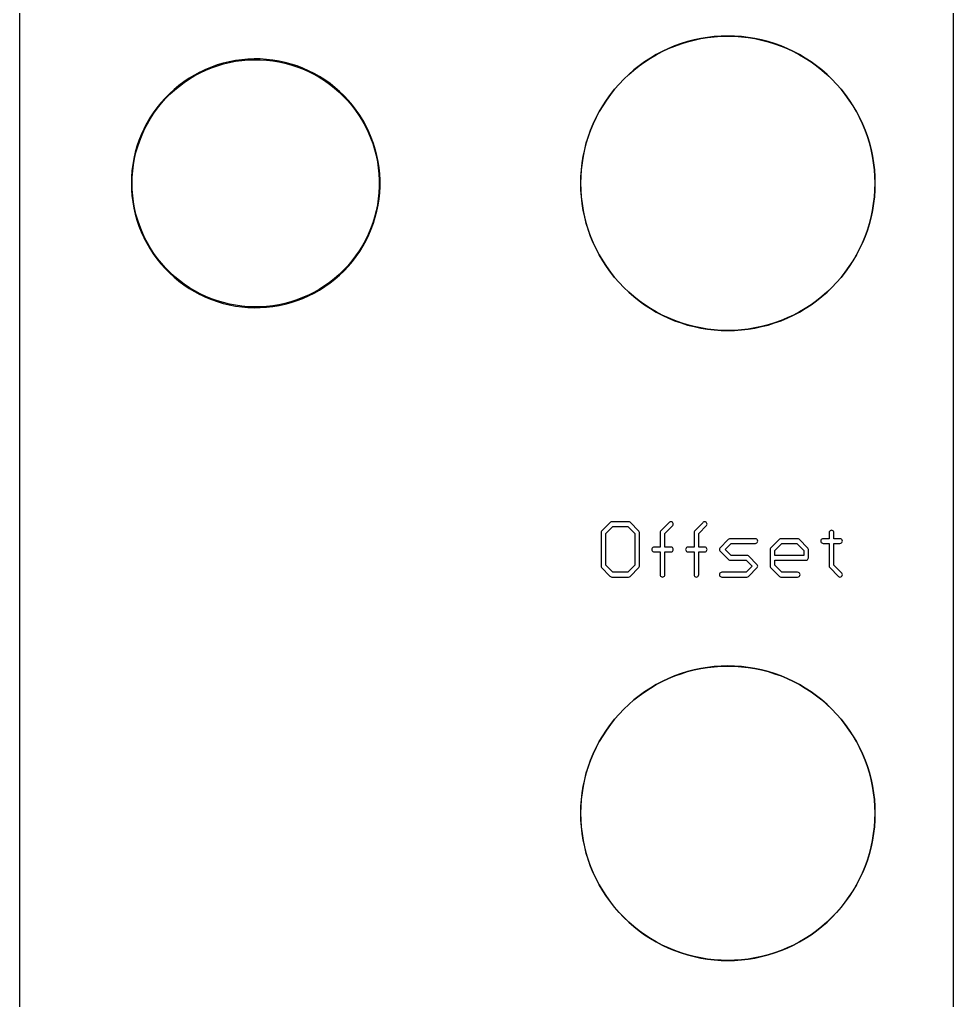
# Model space of a CAD drawing. Extents: x 1 to 31, y 9 to 138.
# Drawn here: x 1.27 to 31.41, y 70.1 to 101.73 of the extents above; entities that cross this region are included whole.
import ezdxf

# ---------------------------------------------------------------- set-up
doc = ezdxf.new("R2010")
doc.units = 0

msp = doc.modelspace()

# ---------------------------------------------------------------- linework, layer by layer
at = {"color": 5, "true_color": 0x0000ff}
msp.add_polyline3d([(31.40963, 9.25322, 0), (31.40963, 137.75436, 0), (1.27, 137.75436, 0), (1.27, 9.25322, 0), (31.40963, 9.25322, 0)], close=True, dxfattribs=at)
at = {"color": 34, "true_color": 0x008000}
for points in [[(1.27, 9.25322, 0), (31.40964, 9.25322, 0), (31.40964, 137.75436, 0), (1.27, 137.75436, 0), (1.27, 9.25322, 0)], [(23.91156, 101.19995, 0), (23.69057, 101.18471, 0), (23.47468, 101.15931, 0), (23.47428, 101.15924, 0), (23.25625, 101.12375, 0), (23.25624, 101.12375, 0), (23.25584, 101.12368, 0), (23.04248, 101.07796, 0), (22.82912, 101.02462, 0), (22.62084, 100.95858, 0), (22.41256, 100.88492, 0), (22.2119, 100.8011, 0), (22.01124, 100.70712, 0), (22.01089, 100.70694, 0), (21.81785, 100.60534, 0), (21.62989, 100.49358, 0), (21.44447, 100.3742, 0), (21.26667, 100.24466, 0), (21.09395, 100.11004, 0), (20.92885, 99.96526, 0), (20.77137, 99.81286, 0), (20.77109, 99.81258, 0), (20.61869, 99.6551, 0), (20.47391, 99.49, 0), (20.33928, 99.31728, 0), (20.20975, 99.13948, 0), (20.09037, 98.95406, 0), (19.97861, 98.7661, 0), (19.97843, 98.76575, 0), (19.877, 98.57306, 0), (19.87683, 98.57271, 0), (19.78285, 98.37205, 0), (19.69903, 98.17139, 0), (19.62537, 97.96311, 0), (19.55933, 97.75483, 0), (19.50599, 97.54147, 0), (19.46027, 97.32811, 0), (19.4602, 97.32771, 0), (19.4602, 97.3277, 0), (19.42471, 97.10967, 0), (19.42465, 97.10928, 0), (19.39924, 96.89338, 0), (19.384, 96.6724, 0), (19.37892, 96.45396, 0), (19.384, 96.23552, 0), (19.39924, 96.01454, 0), (19.42465, 95.79864, 0), (19.42471, 95.79824, 0), (19.46027, 95.5798, 0), (19.50599, 95.36644, 0), (19.55933, 95.15308, 0), (19.62537, 94.9448, 0), (19.69903, 94.73652, 0), (19.78285, 94.53586, 0), (19.87683, 94.3352, 0), (19.877, 94.33485, 0), (19.97861, 94.14181, 0), (20.09037, 93.95385, 0), (20.20975, 93.76843, 0), (20.33928, 93.59063, 0), (20.47391, 93.41791, 0), (20.61869, 93.25281, 0), (20.77109, 93.09533, 0), (20.77137, 93.09505, 0), (20.92885, 92.94265, 0), (21.09395, 92.79787, 0), (21.26667, 92.66325, 0), (21.44447, 92.53371, 0), (21.62989, 92.41433, 0), (21.81785, 92.30257, 0), (22.01089, 92.20097, 0), (22.01124, 92.20079, 0), (22.2119, 92.10681, 0), (22.41256, 92.02299, 0), (22.62084, 91.94933, 0), (22.82912, 91.88329, 0), (23.04248, 91.82995, 0), (23.25584, 91.78423, 0), (23.25624, 91.78416, 0), (23.25625, 91.78416, 0), (23.47428, 91.74867, 0), (23.47468, 91.7486, 0), (23.69057, 91.72321, 0), (23.91156, 91.70796, 0), (24.13, 91.70288, 0), (24.34844, 91.70796, 0), (24.56942, 91.72321, 0), (24.78532, 91.7486, 0), (24.78571, 91.74867, 0), (25.00374, 91.78416, 0), (25.00376, 91.78416, 0), (25.00415, 91.78423, 0), (25.21751, 91.82995, 0), (25.43087, 91.88329, 0), (25.63915, 91.94933, 0), (25.84743, 92.02299, 0), (26.04809, 92.10681, 0), (26.24875, 92.20079, 0), (26.2491, 92.20097, 0), (26.44214, 92.30257, 0), (26.6301, 92.41433, 0), (26.81552, 92.53371, 0), (26.99332, 92.66325, 0), (27.16604, 92.79787, 0), (27.33114, 92.94265, 0), (27.48862, 93.09505, 0), (27.4889, 93.09533, 0), (27.6413, 93.25281, 0), (27.78608, 93.41791, 0), (27.9207, 93.59063, 0), (28.05024, 93.76843, 0), (28.16962, 93.95385, 0), (28.28138, 94.14181, 0), (28.38298, 94.33485, 0), (28.38316, 94.3352, 0), (28.47714, 94.53586, 0), (28.56096, 94.73652, 0), (28.63462, 94.9448, 0), (28.70066, 95.15308, 0), (28.754, 95.36644, 0), (28.79972, 95.5798, 0), (28.83528, 95.79824, 0), (28.83535, 95.79864, 0), (28.86075, 96.01454, 0), (28.87599, 96.23552, 0), (28.88107, 96.45396, 0), (28.87599, 96.6724, 0), (28.86075, 96.89338, 0), (28.83535, 97.10928, 0), (28.83528, 97.10967, 0), (28.79979, 97.3277, 0), (28.79979, 97.32771, 0), (28.79972, 97.32811, 0), (28.754, 97.54147, 0), (28.70066, 97.75483, 0), (28.63462, 97.96311, 0), (28.56096, 98.17139, 0), (28.47714, 98.37205, 0), (28.38316, 98.57271, 0), (28.38298, 98.57306, 0), (28.28156, 98.76575, 0), (28.28138, 98.7661, 0), (28.16962, 98.95406, 0), (28.05024, 99.13948, 0), (27.9207, 99.31728, 0), (27.78608, 99.49, 0), (27.6413, 99.6551, 0), (27.4889, 99.81258, 0), (27.48862, 99.81286, 0), (27.33114, 99.96526, 0), (27.16604, 100.11004, 0), (26.99332, 100.24466, 0), (26.81552, 100.3742, 0), (26.6301, 100.49358, 0), (26.44214, 100.60534, 0), (26.2491, 100.70694, 0), (26.24875, 100.70712, 0), (26.04809, 100.8011, 0), (25.84743, 100.88492, 0), (25.63915, 100.95858, 0), (25.43087, 101.02462, 0), (25.21751, 101.07796, 0), (25.00415, 101.12368, 0), (25.00376, 101.12375, 0), (25.00374, 101.12375, 0), (24.78571, 101.15924, 0), (24.78532, 101.15931, 0), (24.56942, 101.18471, 0), (24.34844, 101.19995, 0), (24.13, 101.20503, 0), (23.91156, 101.19995, 0)], [(24.56942, 91.72575, 0), (24.34844, 91.71051, 0), (24.13, 91.70543, 0), (23.91156, 91.71051, 0), (23.69057, 91.72575, 0), (23.47468, 91.75115, 0), (23.47466, 91.75115, 0), (23.25663, 91.78664, 0), (23.04327, 91.83236, 0), (22.82991, 91.8857, 0), (22.62163, 91.95174, 0), (22.41335, 92.0254, 0), (22.21269, 92.10922, 0), (22.0121, 92.20317, 0), (21.81934, 92.30462, 0), (21.63138, 92.41638, 0), (21.44596, 92.53576, 0), (21.26816, 92.6653, 0), (21.09544, 92.79992, 0), (20.93034, 92.9447, 0), (20.773, 93.09696, 0), (20.62074, 93.2543, 0), (20.47596, 93.4194, 0), (20.34134, 93.59212, 0), (20.2118, 93.76992, 0), (20.09242, 93.95534, 0), (19.98066, 94.1433, 0), (19.87924, 94.33599, 0), (19.78526, 94.53665, 0), (19.70144, 94.73731, 0), (19.62778, 94.94559, 0), (19.56174, 95.15387, 0), (19.5084, 95.36723, 0), (19.46268, 95.58059, 0), (19.42719, 95.79862, 0), (19.42719, 95.79864, 0), (19.40178, 96.01454, 0), (19.38655, 96.23552, 0), (19.38147, 96.45396, 0), (19.38655, 96.6724, 0), (19.40178, 96.89338, 0), (19.42719, 97.10928, 0), (19.42718, 97.10932, 0), (19.46268, 97.32732, 0), (19.5084, 97.54068, 0), (19.56174, 97.75404, 0), (19.62778, 97.96232, 0), (19.70144, 98.1706, 0), (19.78526, 98.37126, 0), (19.87921, 98.57185, 0), (19.98066, 98.76461, 0), (20.09242, 98.95257, 0), (20.2118, 99.13799, 0), (20.34134, 99.31579, 0), (20.47596, 99.48851, 0), (20.62074, 99.65361, 0), (20.773, 99.81095, 0), (20.93034, 99.96321, 0), (21.09544, 100.10799, 0), (21.26816, 100.24261, 0), (21.44596, 100.37215, 0), (21.63138, 100.49153, 0), (21.81934, 100.60329, 0), (22.0121, 100.70474, 0), (22.21269, 100.79869, 0), (22.41335, 100.88251, 0), (22.62163, 100.95617, 0), (22.82991, 101.02221, 0), (23.04327, 101.07555, 0), (23.25663, 101.12127, 0), (23.47476, 101.15678, 0), (23.69057, 101.18216, 0), (23.91156, 101.19741, 0), (24.13, 101.20248, 0), (24.34844, 101.19741, 0), (24.56942, 101.18216, 0), (24.78521, 101.15678, 0), (25.00336, 101.12127, 0), (25.21672, 101.07555, 0), (25.43008, 101.02221, 0), (25.63836, 100.95617, 0), (25.84664, 100.88251, 0), (26.0473, 100.79869, 0), (26.24789, 100.70474, 0), (26.44065, 100.60329, 0), (26.62861, 100.49153, 0), (26.81403, 100.37215, 0), (26.99183, 100.24261, 0), (27.16455, 100.10799, 0), (27.32965, 99.96321, 0), (27.48699, 99.81095, 0), (27.63925, 99.65361, 0), (27.78403, 99.48851, 0), (27.91865, 99.31579, 0), (28.04819, 99.13799, 0), (28.16757, 98.95257, 0), (28.27933, 98.76461, 0), (28.38078, 98.57185, 0), (28.47473, 98.37126, 0), (28.55855, 98.1706, 0), (28.63221, 97.96232, 0), (28.69825, 97.75404, 0), (28.75159, 97.54068, 0), (28.79731, 97.32732, 0), (28.8328, 97.10928, 0), (28.85821, 96.89338, 0), (28.87345, 96.6724, 0), (28.87853, 96.45396, 0), (28.87345, 96.23552, 0), (28.85821, 96.01454, 0), (28.8328, 95.79864, 0), (28.8328, 95.79862, 0), (28.79731, 95.58059, 0), (28.75159, 95.36723, 0), (28.69825, 95.15387, 0), (28.63221, 94.94559, 0), (28.55855, 94.73731, 0), (28.47473, 94.53665, 0), (28.38075, 94.33599, 0), (28.27933, 94.1433, 0), (28.16757, 93.95534, 0), (28.04819, 93.76992, 0), (27.91865, 93.59212, 0), (27.78403, 93.4194, 0), (27.63925, 93.2543, 0), (27.48699, 93.09696, 0), (27.32965, 92.9447, 0), (27.16455, 92.79992, 0), (26.99183, 92.6653, 0), (26.81403, 92.53576, 0), (26.62861, 92.41638, 0), (26.44065, 92.30462, 0), (26.24789, 92.20317, 0), (26.0473, 92.10922, 0), (25.84664, 92.0254, 0), (25.63836, 91.95174, 0), (25.43008, 91.8857, 0), (25.21672, 91.83236, 0), (25.00336, 91.78664, 0), (24.78533, 91.75115, 0), (24.78532, 91.75115, 0), (24.56942, 91.72575, 0)], [(8.63852, 100.45953, 0), (8.43788, 100.44175, 0), (8.23976, 100.41381, 0), (8.23583, 100.41319, 0), (8.03771, 100.37509, 0), (7.84213, 100.32683, 0), (7.64909, 100.27095, 0), (7.46113, 100.20491, 0), (7.27317, 100.12871, 0), (7.09283, 100.04235, 0), (7.08929, 100.04055, 0), (6.91149, 99.94657, 0), (6.73877, 99.84243, 0), (6.57113, 99.73067, 0), (6.41111, 99.60875, 0), (6.25617, 99.48175, 0), (6.10631, 99.34459, 0), (6.1035, 99.34178, 0), (5.9638, 99.19954, 0), (5.82918, 99.04968, 0), (5.70218, 98.8922, 0), (5.58534, 98.72964, 0), (5.47612, 98.562, 0), (5.37452, 98.38928, 0), (5.28054, 98.20894, 0), (5.27874, 98.2054, 0), (5.19746, 98.02252, 0), (5.12126, 97.8371, 0), (5.05776, 97.6466, 0), (5.00188, 97.45356, 0), (4.9587, 97.25798, 0), (4.92314, 97.05986, 0), (4.92251, 97.05594, 0), (4.89712, 96.85528, 0), (4.88188, 96.65462, 0), (4.8768, 96.45396, 0), (4.88188, 96.2533, 0), (4.89712, 96.05264, 0), (4.92251, 95.85197, 0), (4.92314, 95.84805, 0), (4.9587, 95.64993, 0), (5.00188, 95.45435, 0), (5.05776, 95.26131, 0), (5.12126, 95.07081, 0), (5.19746, 94.88539, 0), (5.27874, 94.70251, 0), (5.28054, 94.69897, 0), (5.37452, 94.51863, 0), (5.47612, 94.34591, 0), (5.58534, 94.17827, 0), (5.70218, 94.01571, 0), (5.82918, 93.85823, 0), (5.9638, 93.70837, 0), (6.1035, 93.56613, 0), (6.10631, 93.56332, 0), (6.25617, 93.42616, 0), (6.41111, 93.29916, 0), (6.57113, 93.17724, 0), (6.73877, 93.06548, 0), (6.91149, 92.96134, 0), (7.08929, 92.86736, 0), (7.09283, 92.86556, 0), (7.27317, 92.7792, 0), (7.46113, 92.703, 0), (7.64909, 92.63696, 0), (7.84213, 92.58108, 0), (8.03771, 92.53282, 0), (8.23583, 92.49472, 0), (8.23976, 92.4941, 0), (8.43788, 92.46615, 0), (8.63852, 92.44838, 0), (8.83919, 92.44076, 0), (9.03985, 92.4433, 0), (9.24052, 92.45599, 0), (9.44117, 92.47886, 0), (9.4451, 92.47948, 0), (9.64322, 92.5125, 0), (9.8388, 92.55568, 0), (10.03438, 92.60648, 0), (10.22488, 92.66998, 0), (10.41283, 92.7411, 0), (10.59826, 92.82238, 0), (10.77606, 92.91128, 0), (10.7796, 92.91308, 0), (10.95486, 93.01214, 0), (11.12504, 93.12136, 0), (11.29014, 93.2382, 0), (11.44762, 93.36012, 0), (11.60002, 93.4922, 0), (11.7448, 93.6319, 0), (11.74761, 93.63471, 0), (11.88477, 93.78203, 0), (12.01431, 93.93443, 0), (12.13623, 94.09445, 0), (12.25053, 94.25955, 0), (12.35721, 94.43227, 0), (12.45373, 94.60753, 0), (12.45553, 94.61107, 0), (12.54189, 94.79141, 0), (12.62063, 94.97683, 0), (12.69175, 95.16733, 0), (12.75017, 95.35783, 0), (12.80097, 95.55341, 0), (12.84161, 95.74899, 0), (12.84224, 95.75291, 0), (12.87272, 95.95357, 0), (12.89304, 96.1517, 0), (12.90319, 96.35235, 0), (12.90319, 96.55556, 0), (12.89304, 96.75622, 0), (12.87272, 96.95433, 0), (12.84224, 97.155, 0), (12.84161, 97.15892, 0), (12.80097, 97.3545, 0), (12.75017, 97.55008, 0), (12.69175, 97.74058, 0), (12.62063, 97.93108, 0), (12.54189, 98.1165, 0), (12.45553, 98.29684, 0), (12.45373, 98.30038, 0), (12.35721, 98.47564, 0), (12.25053, 98.64836, 0), (12.13623, 98.81346, 0), (12.01431, 98.97348, 0), (11.88477, 99.12588, 0), (11.74761, 99.2732, 0), (11.7448, 99.27601, 0), (11.60002, 99.41571, 0), (11.44762, 99.54779, 0), (11.29014, 99.66971, 0), (11.12504, 99.78655, 0), (10.95486, 99.89577, 0), (10.7796, 99.99483, 0), (10.77606, 99.99663, 0), (10.59826, 100.08553, 0), (10.41283, 100.16681, 0), (10.22488, 100.23793, 0), (10.03438, 100.30143, 0), (9.8388, 100.35223, 0), (9.64322, 100.39541, 0), (9.4451, 100.42843, 0), (9.44117, 100.42905, 0), (9.24052, 100.45191, 0), (9.03985, 100.46462, 0), (8.83919, 100.46716, 0), (8.63852, 100.45953, 0)], [(9.24052, 92.48139, 0), (9.03985, 92.4687, 0), (8.83919, 92.46615, 0), (8.63852, 92.47378, 0), (8.43788, 92.49155, 0), (8.24218, 92.51916, 0), (8.04556, 92.55697, 0), (7.84998, 92.60523, 0), (7.65694, 92.66111, 0), (7.46898, 92.72715, 0), (7.28102, 92.80335, 0), (7.10211, 92.88902, 0), (6.92642, 92.98189, 0), (6.7537, 93.08603, 0), (6.58606, 93.19779, 0), (6.42604, 93.31971, 0), (6.2711, 93.44671, 0), (6.12174, 93.58342, 0), (5.98435, 93.7233, 0), (5.84973, 93.87316, 0), (5.72273, 94.03064, 0), (5.60589, 94.1932, 0), (5.49667, 94.36084, 0), (5.39507, 94.53356, 0), (5.30263, 94.71094, 0), (5.22161, 94.89324, 0), (5.14541, 95.07866, 0), (5.0819, 95.26916, 0), (5.02603, 95.4622, 0), (4.98285, 95.65778, 0), (4.94774, 95.8534, 0), (4.92251, 96.05264, 0), (4.90728, 96.2533, 0), (4.90219, 96.45396, 0), (4.90728, 96.65462, 0), (4.92251, 96.85528, 0), (4.94774, 97.05451, 0), (4.98285, 97.25013, 0), (5.02603, 97.44571, 0), (5.0819, 97.63875, 0), (5.14541, 97.82925, 0), (5.22161, 98.01467, 0), (5.30263, 98.19697, 0), (5.39507, 98.37435, 0), (5.49667, 98.54707, 0), (5.60589, 98.71471, 0), (5.72273, 98.87727, 0), (5.84973, 99.03475, 0), (5.98435, 99.18461, 0), (6.12174, 99.32449, 0), (6.2711, 99.4612, 0), (6.42604, 99.5882, 0), (6.58606, 99.71012, 0), (6.7537, 99.82188, 0), (6.92642, 99.92602, 0), (7.10211, 100.01889, 0), (7.28102, 100.10456, 0), (7.46898, 100.18076, 0), (7.65694, 100.2468, 0), (7.84998, 100.30268, 0), (8.04556, 100.35094, 0), (8.24237, 100.38879, 0), (8.43788, 100.41636, 0), (8.63852, 100.43414, 0), (8.83919, 100.44176, 0), (9.03985, 100.43922, 0), (9.24052, 100.42652, 0), (9.44073, 100.4037, 0), (9.63537, 100.37126, 0), (9.83095, 100.32808, 0), (10.02652, 100.27728, 0), (10.21702, 100.21378, 0), (10.40499, 100.14266, 0), (10.59041, 100.06138, 0), (10.76513, 99.97402, 0), (10.93993, 99.87522, 0), (11.11011, 99.766, 0), (11.27521, 99.64916, 0), (11.43269, 99.52724, 0), (11.58509, 99.39516, 0), (11.72796, 99.2573, 0), (11.86422, 99.11095, 0), (11.99376, 98.95855, 0), (12.11568, 98.79853, 0), (12.22998, 98.63343, 0), (12.33666, 98.46071, 0), (12.43238, 98.28691, 0), (12.51774, 98.10865, 0), (12.59648, 97.92323, 0), (12.6676, 97.73273, 0), (12.72602, 97.54223, 0), (12.77682, 97.34665, 0), (12.81737, 97.15149, 0), (12.84731, 96.95433, 0), (12.86763, 96.75622, 0), (12.87779, 96.55556, 0), (12.87779, 96.35235, 0), (12.86763, 96.1517, 0), (12.84731, 95.95357, 0), (12.81737, 95.75642, 0), (12.77682, 95.56126, 0), (12.72602, 95.36568, 0), (12.6676, 95.17518, 0), (12.59648, 94.98468, 0), (12.51774, 94.79926, 0), (12.43238, 94.621, 0), (12.33666, 94.4472, 0), (12.22998, 94.27448, 0), (12.11568, 94.10938, 0), (11.99376, 93.94936, 0), (11.86422, 93.79696, 0), (11.72796, 93.65061, 0), (11.58509, 93.51275, 0), (11.43269, 93.38067, 0), (11.27521, 93.25875, 0), (11.11011, 93.14191, 0), (10.93993, 93.03269, 0), (10.76513, 92.93389, 0), (10.59041, 92.84653, 0), (10.40499, 92.76525, 0), (10.21702, 92.69413, 0), (10.02652, 92.63063, 0), (9.83095, 92.57983, 0), (9.63537, 92.53665, 0), (9.44054, 92.50418, 0), (9.24052, 92.48139, 0)], [(21.26048, 84.05715, 0), (21.27131, 84.07839, 0), (21.27504, 84.10194, 0), (21.27504, 85.18652, 0), (21.27131, 85.21006, 0), (21.26048, 85.2313, 0), (20.97184, 85.51994, 0), (20.9506, 85.53077, 0), (20.92705, 85.5345, 0), (20.38348, 85.5345, 0), (20.35995, 85.53077, 0), (20.33871, 85.51994, 0), (20.32185, 85.50308, 0), (20.05261, 85.2313, 0), (20.04178, 85.21006, 0), (20.03806, 85.18652, 0), (20.03806, 84.10194, 0), (20.04178, 84.07839, 0), (20.05261, 84.05715, 0), (20.32185, 83.78537, 0), (20.33871, 83.76851, 0), (20.35995, 83.75767, 0), (20.38348, 83.75395, 0), (20.92705, 83.75395, 0), (20.9506, 83.75767, 0), (20.97184, 83.76851, 0), (21.26048, 84.05715, 0)], [(22.0218, 83.75395, 0), (22.04534, 83.75767, 0), (22.06658, 83.76851, 0), (22.08344, 83.78537, 0), (22.09427, 83.80661, 0), (22.098, 83.83015, 0), (22.098, 84.56675, 0), (22.29358, 84.56675, 0), (22.31712, 84.57048, 0), (22.33836, 84.58131, 0), (22.35522, 84.59817, 0), (22.36605, 84.61941, 0), (22.36978, 84.64295, 0), (22.36605, 84.6665, 0), (22.35522, 84.68774, 0), (22.33836, 84.7046, 0), (22.31712, 84.71543, 0), (22.29358, 84.71915, 0), (22.098, 84.71915, 0), (22.098, 85.15629, 0), (22.35522, 85.41351, 0), (22.36605, 85.43475, 0), (22.36978, 85.4583, 0), (22.36605, 85.48184, 0), (22.35522, 85.50308, 0), (22.33836, 85.51994, 0), (22.31712, 85.53077, 0), (22.29358, 85.5345, 0), (22.27003, 85.53077, 0), (22.24879, 85.51994, 0), (21.96015, 85.2313, 0), (21.94932, 85.21006, 0), (21.9456, 85.18652, 0), (21.9456, 84.71915, 0), (21.75002, 84.71915, 0), (21.72647, 84.71543, 0), (21.70523, 84.7046, 0), (21.68837, 84.68774, 0), (21.67754, 84.6665, 0), (21.67382, 84.64295, 0), (21.67754, 84.61941, 0), (21.68837, 84.59817, 0), (21.70523, 84.58131, 0), (21.72647, 84.57048, 0), (21.75002, 84.56675, 0), (21.9456, 84.56675, 0), (21.9456, 83.83015, 0), (21.94932, 83.80661, 0), (21.96015, 83.78537, 0), (21.97701, 83.76851, 0), (21.99825, 83.75767, 0), (22.0218, 83.75395, 0)], [(23.114, 83.75395, 0), (23.13754, 83.75767, 0), (23.15878, 83.76851, 0), (23.17564, 83.78537, 0), (23.18647, 83.80661, 0), (23.1902, 83.83015, 0), (23.1902, 84.56675, 0), (23.38323, 84.56675, 0), (23.40678, 84.57048, 0), (23.42802, 84.58131, 0), (23.44488, 84.59817, 0), (23.45571, 84.61941, 0), (23.45943, 84.64295, 0), (23.45571, 84.6665, 0), (23.44488, 84.68774, 0), (23.42802, 84.7046, 0), (23.40678, 84.71543, 0), (23.38323, 84.71915, 0), (23.1902, 84.71915, 0), (23.1902, 85.15643, 0), (23.44488, 85.41351, 0), (23.45571, 85.43475, 0), (23.45943, 85.4583, 0), (23.45571, 85.48184, 0), (23.44488, 85.50308, 0), (23.42802, 85.51994, 0), (23.40678, 85.53077, 0), (23.38323, 85.5345, 0), (23.35969, 85.53077, 0), (23.33845, 85.51994, 0), (23.32159, 85.50308, 0), (23.05235, 85.2313, 0), (23.04152, 85.21006, 0), (23.0378, 85.18652, 0), (23.0378, 84.71915, 0), (22.84221, 84.71915, 0), (22.81867, 84.71543, 0), (22.79743, 84.7046, 0), (22.78057, 84.68774, 0), (22.76974, 84.6665, 0), (22.76601, 84.64295, 0), (22.76974, 84.61941, 0), (22.78057, 84.59817, 0), (22.79743, 84.58131, 0), (22.81867, 84.57048, 0), (22.84221, 84.56675, 0), (23.0378, 84.56675, 0), (23.0378, 83.83015, 0), (23.04152, 83.80661, 0), (23.05235, 83.78537, 0), (23.06921, 83.76851, 0), (23.09045, 83.75767, 0), (23.114, 83.75395, 0)], [(20.89684, 83.90636, 0), (20.41399, 83.90636, 0), (20.19046, 84.13201, 0), (20.19046, 85.15644, 0), (20.41401, 85.3821, 0), (20.89682, 85.3821, 0), (21.12264, 85.15628, 0), (21.12264, 84.13217, 0), (20.89684, 83.90636, 0)], [(27.70471, 83.76851, 0), (27.72595, 83.75767, 0), (27.74949, 83.75395, 0), (27.77304, 83.75767, 0), (27.79428, 83.76851, 0), (27.81114, 83.78537, 0), (27.82197, 83.80661, 0), (27.82569, 83.83015, 0), (27.82197, 83.8537, 0), (27.81114, 83.87493, 0), (27.55392, 84.13216, 0), (27.55392, 84.83854, 0), (27.74949, 84.83854, 0), (27.77304, 84.84226, 0), (27.79428, 84.85309, 0), (27.81114, 84.86995, 0), (27.82197, 84.89119, 0), (27.82569, 84.91474, 0), (27.82197, 84.93828, 0), (27.81114, 84.95952, 0), (27.79428, 84.97638, 0), (27.77304, 84.98721, 0), (27.74949, 84.99094, 0), (27.55392, 84.99094, 0), (27.55392, 85.18652, 0), (27.55019, 85.21006, 0), (27.53936, 85.2313, 0), (27.5225, 85.24816, 0), (27.50126, 85.25899, 0), (27.47772, 85.26272, 0), (27.45417, 85.25899, 0), (27.43293, 85.24816, 0), (27.41607, 85.2313, 0), (27.40524, 85.21006, 0), (27.40152, 85.18652, 0), (27.40152, 84.99094, 0), (27.20848, 84.99094, 0), (27.18493, 84.98721, 0), (27.16369, 84.97638, 0), (27.14683, 84.95952, 0), (27.136, 84.93828, 0), (27.13228, 84.91474, 0), (27.136, 84.89119, 0), (27.14683, 84.86995, 0), (27.16369, 84.85309, 0), (27.18493, 84.84226, 0), (27.20848, 84.83854, 0), (27.40152, 84.83854, 0), (27.40152, 84.10194, 0), (27.40524, 84.07839, 0), (27.41607, 84.05715, 0), (27.70471, 83.76851, 0)], [(25.08064, 84.05715, 0), (25.09147, 84.07839, 0), (25.0952, 84.10194, 0), (25.09147, 84.12548, 0), (25.08064, 84.14672, 0), (24.792, 84.43536, 0), (24.77076, 84.44619, 0), (24.74722, 84.44992, 0), (24.23388, 84.44992, 0), (24.04063, 84.64317, 0), (24.23418, 84.83854, 0), (25.019, 84.83854, 0), (25.04254, 84.84226, 0), (25.06378, 84.85309, 0), (25.08064, 84.86995, 0), (25.09147, 84.89119, 0), (25.0952, 84.91474, 0), (25.09147, 84.93828, 0), (25.08064, 84.95952, 0), (25.06378, 84.97638, 0), (25.04254, 84.98721, 0), (25.019, 84.99094, 0), (24.20366, 84.99094, 0), (24.18011, 84.98721, 0), (24.15887, 84.97638, 0), (24.14201, 84.95952, 0), (23.87277, 84.68774, 0), (23.86194, 84.6665, 0), (23.85822, 84.64295, 0), (23.86194, 84.61941, 0), (23.87277, 84.59817, 0), (24.15887, 84.31207, 0), (24.18011, 84.30124, 0), (24.20366, 84.29752, 0), (24.71698, 84.29752, 0), (24.91257, 84.10193, 0), (24.717, 83.90636, 0), (23.93442, 83.90636, 0), (23.91087, 83.90263, 0), (23.88963, 83.8918, 0), (23.87277, 83.87493, 0), (23.86194, 83.8537, 0), (23.85822, 83.83015, 0), (23.86194, 83.80661, 0), (23.87277, 83.78537, 0), (23.88963, 83.76851, 0), (23.91087, 83.75767, 0), (23.93442, 83.75395, 0), (24.74722, 83.75395, 0), (24.77076, 83.75767, 0), (24.792, 83.76851, 0), (25.08064, 84.05715, 0)], [(26.6783, 84.30124, 0), (26.69954, 84.31207, 0), (26.7164, 84.32893, 0), (26.72723, 84.35017, 0), (26.73096, 84.37372, 0), (26.73096, 84.64295, 0), (26.72723, 84.6665, 0), (26.7164, 84.68774, 0), (26.42776, 84.97638, 0), (26.40652, 84.98721, 0), (26.38297, 84.99094, 0), (25.84196, 84.99094, 0), (25.81841, 84.98721, 0), (25.79717, 84.97638, 0), (25.50853, 84.68774, 0), (25.4977, 84.6665, 0), (25.49397, 84.64295, 0), (25.49397, 84.10194, 0), (25.4977, 84.07839, 0), (25.50853, 84.05715, 0), (25.79717, 83.76851, 0), (25.81841, 83.75767, 0), (25.84196, 83.75395, 0), (26.38297, 83.75395, 0), (26.40652, 83.75767, 0), (26.42776, 83.76851, 0), (26.44462, 83.78537, 0), (26.45545, 83.80661, 0), (26.45917, 83.83015, 0), (26.45545, 83.8537, 0), (26.44462, 83.87493, 0), (26.42776, 83.8918, 0), (26.40652, 83.90263, 0), (26.38297, 83.90636, 0), (25.87217, 83.90636, 0), (25.64637, 84.13217, 0), (25.64637, 84.29752, 0), (26.65476, 84.29752, 0), (26.6783, 84.30124, 0)], [(26.57856, 84.44992, 0), (25.64637, 84.44992, 0), (25.64637, 84.61272, 0), (25.87219, 84.83854, 0), (26.35274, 84.83854, 0), (26.57856, 84.61272, 0), (26.57856, 84.44992, 0)], [(23.91156, 80.87994, 0), (23.69057, 80.86471, 0), (23.47468, 80.83931, 0), (23.47428, 80.83924, 0), (23.25625, 80.80374, 0), (23.25624, 80.80374, 0), (23.25584, 80.80368, 0), (23.04248, 80.75796, 0), (22.82912, 80.70462, 0), (22.62084, 80.63858, 0), (22.41256, 80.56492, 0), (22.2119, 80.4811, 0), (22.01124, 80.38712, 0), (22.01089, 80.38694, 0), (21.81785, 80.28534, 0), (21.62989, 80.17358, 0), (21.44447, 80.05419, 0), (21.26667, 79.92466, 0), (21.09395, 79.79004, 0), (20.92885, 79.64525, 0), (20.92857, 79.64498, 0), (20.77137, 79.49285, 0), (20.77109, 79.49258, 0), (20.61869, 79.3351, 0), (20.47391, 79.17, 0), (20.33928, 78.99728, 0), (20.20975, 78.81948, 0), (20.09037, 78.63406, 0), (19.97861, 78.4461, 0), (19.97843, 78.44575, 0), (19.877, 78.25306, 0), (19.87683, 78.2527, 0), (19.78285, 78.05204, 0), (19.69903, 77.85138, 0), (19.62537, 77.6431, 0), (19.55933, 77.43483, 0), (19.50599, 77.22147, 0), (19.46027, 77.00811, 0), (19.4602, 77.00771, 0), (19.4602, 77.0077, 0), (19.42471, 76.78967, 0), (19.42465, 76.78928, 0), (19.39924, 76.57338, 0), (19.384, 76.35239, 0), (19.37892, 76.13395, 0), (19.384, 75.91551, 0), (19.39924, 75.69454, 0), (19.42465, 75.47864, 0), (19.42471, 75.47824, 0), (19.46027, 75.2598, 0), (19.50599, 75.04644, 0), (19.55933, 74.83308, 0), (19.62537, 74.62479, 0), (19.69903, 74.41652, 0), (19.78285, 74.21586, 0), (19.87683, 74.01519, 0), (19.877, 74.01485, 0), (19.97861, 73.82181, 0), (20.09037, 73.63385, 0), (20.20975, 73.44843, 0), (20.33928, 73.27063, 0), (20.47391, 73.09791, 0), (20.61869, 72.93281, 0), (20.77109, 72.77533, 0), (20.77137, 72.77504, 0), (20.92885, 72.62264, 0), (21.09395, 72.47787, 0), (21.26667, 72.34325, 0), (21.44447, 72.21371, 0), (21.62989, 72.09433, 0), (21.81785, 71.98257, 0), (21.8182, 71.98238, 0), (21.81822, 71.98238, 0), (22.01089, 71.88097, 0), (22.01124, 71.88079, 0), (22.2119, 71.78681, 0), (22.41256, 71.70299, 0), (22.62084, 71.62933, 0), (22.82912, 71.56328, 0), (23.04248, 71.50995, 0), (23.25584, 71.46423, 0), (23.47428, 71.42867, 0), (23.47468, 71.4286, 0), (23.69057, 71.4032, 0), (23.91156, 71.38797, 0), (24.13, 71.38288, 0), (24.34844, 71.38797, 0), (24.56942, 71.4032, 0), (24.78532, 71.4286, 0), (24.78571, 71.42867, 0), (25.00415, 71.46423, 0), (25.21751, 71.50995, 0), (25.43087, 71.56328, 0), (25.63915, 71.62933, 0), (25.84743, 71.70299, 0), (26.04809, 71.78681, 0), (26.24875, 71.88079, 0), (26.2491, 71.88097, 0), (26.44177, 71.98238, 0), (26.44179, 71.98238, 0), (26.44214, 71.98257, 0), (26.6301, 72.09433, 0), (26.81552, 72.21371, 0), (26.99332, 72.34325, 0), (27.16604, 72.47787, 0), (27.33114, 72.62264, 0), (27.48862, 72.77504, 0), (27.4889, 72.77533, 0), (27.6413, 72.93281, 0), (27.78608, 73.09791, 0), (27.9207, 73.27063, 0), (28.05024, 73.44843, 0), (28.16962, 73.63385, 0), (28.28138, 73.82181, 0), (28.38298, 74.01485, 0), (28.38316, 74.01519, 0), (28.47714, 74.21586, 0), (28.56096, 74.41652, 0), (28.63462, 74.62479, 0), (28.70066, 74.83308, 0), (28.754, 75.04644, 0), (28.79972, 75.2598, 0), (28.83528, 75.47824, 0), (28.83535, 75.47864, 0), (28.86075, 75.69454, 0), (28.87599, 75.91551, 0), (28.88107, 76.13395, 0), (28.87599, 76.35239, 0), (28.86075, 76.57338, 0), (28.83535, 76.78928, 0), (28.83528, 76.78967, 0), (28.79979, 77.0077, 0), (28.79979, 77.00771, 0), (28.79972, 77.00811, 0), (28.754, 77.22147, 0), (28.70066, 77.43483, 0), (28.63462, 77.6431, 0), (28.56096, 77.85138, 0), (28.47714, 78.05204, 0), (28.38316, 78.2527, 0), (28.38298, 78.25306, 0), (28.28156, 78.44575, 0), (28.28138, 78.4461, 0), (28.16962, 78.63406, 0), (28.05024, 78.81948, 0), (27.9207, 78.99728, 0), (27.78608, 79.17, 0), (27.6413, 79.3351, 0), (27.4889, 79.49258, 0), (27.48862, 79.49285, 0), (27.33142, 79.64498, 0), (27.33114, 79.64525, 0), (27.16604, 79.79004, 0), (26.99332, 79.92466, 0), (26.81552, 80.05419, 0), (26.6301, 80.17358, 0), (26.44214, 80.28534, 0), (26.2491, 80.38694, 0), (26.24875, 80.38712, 0), (26.04809, 80.4811, 0), (25.84743, 80.56492, 0), (25.63915, 80.63858, 0), (25.43087, 80.70462, 0), (25.21751, 80.75796, 0), (25.00415, 80.80368, 0), (25.00376, 80.80374, 0), (25.00374, 80.80374, 0), (24.78571, 80.83924, 0), (24.78532, 80.83931, 0), (24.56942, 80.86471, 0), (24.34844, 80.87994, 0), (24.13, 80.88503, 0), (23.91156, 80.87994, 0)], [(24.56942, 71.40575, 0), (24.34844, 71.39051, 0), (24.13, 71.38543, 0), (23.91156, 71.39051, 0), (23.69057, 71.40575, 0), (23.47468, 71.43115, 0), (23.47466, 71.43115, 0), (23.25663, 71.46664, 0), (23.04327, 71.51236, 0), (22.82991, 71.5657, 0), (22.62163, 71.63173, 0), (22.41335, 71.7054, 0), (22.21269, 71.78922, 0), (22.0121, 71.88317, 0), (21.81934, 71.98462, 0), (21.63138, 72.09638, 0), (21.44596, 72.21576, 0), (21.26816, 72.34529, 0), (21.09544, 72.47992, 0), (20.93034, 72.6247, 0), (20.773, 72.77696, 0), (20.62074, 72.93429, 0), (20.47596, 73.0994, 0), (20.34134, 73.27212, 0), (20.2118, 73.44992, 0), (20.09242, 73.63534, 0), (19.98066, 73.8233, 0), (19.87924, 74.01599, 0), (19.78526, 74.21665, 0), (19.70144, 74.41731, 0), (19.62778, 74.62559, 0), (19.56174, 74.83387, 0), (19.5084, 75.04723, 0), (19.46268, 75.26058, 0), (19.42719, 75.47862, 0), (19.42719, 75.47864, 0), (19.40178, 75.69454, 0), (19.38655, 75.91551, 0), (19.38147, 76.13395, 0), (19.38655, 76.35239, 0), (19.40178, 76.57338, 0), (19.42719, 76.78928, 0), (19.42718, 76.78932, 0), (19.46268, 77.00732, 0), (19.5084, 77.22068, 0), (19.56174, 77.43404, 0), (19.62778, 77.64232, 0), (19.70144, 77.8506, 0), (19.78526, 78.05126, 0), (19.87921, 78.25185, 0), (19.98066, 78.44461, 0), (20.09242, 78.63257, 0), (20.2118, 78.81798, 0), (20.34134, 78.99579, 0), (20.47596, 79.16851, 0), (20.62074, 79.3336, 0), (20.773, 79.49095, 0), (20.93034, 79.64321, 0), (21.09544, 79.78798, 0), (21.26816, 79.92261, 0), (21.44596, 80.05215, 0), (21.63138, 80.17153, 0), (21.81934, 80.28328, 0), (22.0121, 80.38474, 0), (22.21269, 80.47869, 0), (22.41335, 80.56251, 0), (22.62163, 80.63617, 0), (22.82991, 80.7022, 0), (23.04327, 80.75555, 0), (23.25663, 80.80127, 0), (23.47466, 80.83676, 0), (23.47468, 80.83676, 0), (23.69057, 80.86216, 0), (23.91156, 80.87741, 0), (24.13, 80.88248, 0), (24.34844, 80.87741, 0), (24.56942, 80.86216, 0), (24.78532, 80.83676, 0), (24.78533, 80.83676, 0), (25.00336, 80.80127, 0), (25.21672, 80.75555, 0), (25.43008, 80.7022, 0), (25.63836, 80.63617, 0), (25.84664, 80.56251, 0), (26.0473, 80.47869, 0), (26.24789, 80.38474, 0), (26.44065, 80.28328, 0), (26.62861, 80.17153, 0), (26.81403, 80.05215, 0), (26.99183, 79.92261, 0), (27.16455, 79.78798, 0), (27.32965, 79.64321, 0), (27.48699, 79.49095, 0), (27.63925, 79.3336, 0), (27.78403, 79.16851, 0), (27.91865, 78.99579, 0), (28.04819, 78.81798, 0), (28.16757, 78.63257, 0), (28.27933, 78.44461, 0), (28.38078, 78.25185, 0), (28.47473, 78.05126, 0), (28.55855, 77.8506, 0), (28.63221, 77.64232, 0), (28.69825, 77.43404, 0), (28.75159, 77.22068, 0), (28.79731, 77.00732, 0), (28.8328, 76.78928, 0), (28.85821, 76.57338, 0), (28.87345, 76.35239, 0), (28.87853, 76.13395, 0), (28.87345, 75.91551, 0), (28.85821, 75.69454, 0), (28.8328, 75.47864, 0), (28.8328, 75.47862, 0), (28.79731, 75.26058, 0), (28.75159, 75.04723, 0), (28.69825, 74.83387, 0), (28.63221, 74.62559, 0), (28.55855, 74.41731, 0), (28.47473, 74.21665, 0), (28.38075, 74.01599, 0), (28.27933, 73.8233, 0), (28.16757, 73.63534, 0), (28.04819, 73.44992, 0), (27.91865, 73.27212, 0), (27.78403, 73.0994, 0), (27.63925, 72.93429, 0), (27.48699, 72.77696, 0), (27.32965, 72.6247, 0), (27.16455, 72.47992, 0), (26.99183, 72.34529, 0), (26.81403, 72.21576, 0), (26.62861, 72.09638, 0), (26.44065, 71.98462, 0), (26.24789, 71.88317, 0), (26.0473, 71.78922, 0), (25.84664, 71.7054, 0), (25.63836, 71.63173, 0), (25.43008, 71.5657, 0), (25.21672, 71.51236, 0), (25.00336, 71.46664, 0), (24.78533, 71.43115, 0), (24.78532, 71.43115, 0), (24.56942, 71.40575, 0)]]:
    msp.add_polyline3d(points, close=True, dxfattribs=at)

doc.saveas('drawing.dxf')
